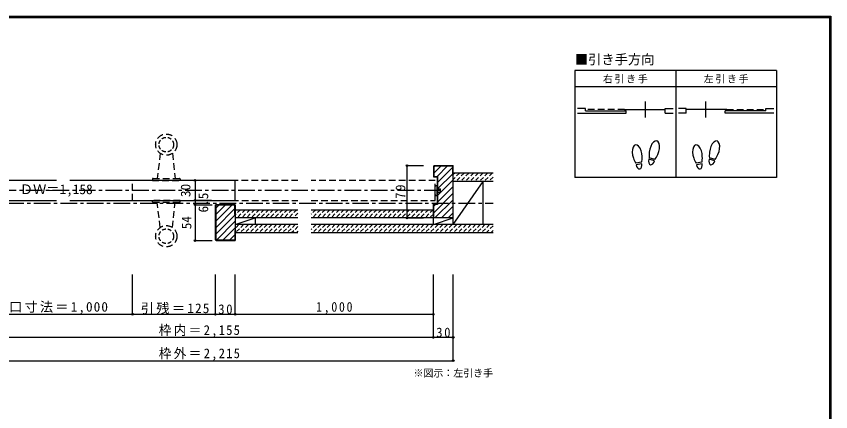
# Model space of a CAD drawing. Units: millimetres at full size, sheet at 1:5. Extents: x -973 to 977, y -718 to 696.
# Drawn here: x -251 to 977, y 100 to 696 of the extents above; entities that cross this region are included whole.
import ezdxf
from ezdxf.enums import TextEntityAlignment as Align

# ---------------------------------------------------------------- set-up
doc = ezdxf.new("R2010")
doc.units = ezdxf.units.MM
doc.header["$LTSCALE"] = 5
doc.header["$PDMODE"] = 32
doc.header["$PDSIZE"] = 2.5
for name, pattern in [('CHAIN1', [8, 5, -1, 1, -1]), ('DASHED1', [1.8, 1.2, -0.6]), ('DASHED2', [3, 2, -1])]:
    doc.linetypes.add(name, pattern=pattern)
for name, color, linetype in [('0-1_通り芯', 4, 'CHAIN1'), ('0-2_柱', 3, 'Continuous'), ('0-3_仕上げ', 2, 'Continuous'), ('0-4_枠', 3, 'Continuous'), ('0-5_ケーシング', 3, 'Continuous'), ('0-6_扉', 6, 'Continuous'), ('0-7_金物', 7, 'Continuous'), ('0-8_戸当り', 3, 'Continuous'), ('0-A_文字', 3, 'Continuous'), ('0-B_寸法', 7, 'Continuous'), ('0-C_ハッチ', 4, 'DASHED1'), ('F-1_枠', 7, 'Continuous')]:
    doc.layers.add(name, color=color, linetype=linetype)
doc.styles.add('ＭＳ ゴシック', font='')
doc.styles.get('ＭＳ ゴシック').set_extended_font_data('MS Gothic')

msp = doc.modelspace()

# ---------------------------------------------------------------- linework, layer by layer
at = {"layer": '0-1_通り芯'}
msp.add_line((-464.382, 414.494), (467.765, 414.494), dxfattribs=at)
at = {"layer": '0-2_柱'}
for p, q in [((407.688, 381.994), (407.688, 446.994)), ((452.688, 381.994), (452.688, 446.994)), ((109.153, 391.994), (109.153, 381.994)), ((377.688, 381.994), (377.688, 391.994))]:
    msp.add_line(p, q, dxfattribs=at)
at = {"layer": '0-2_柱', "color": 7}
for p, q in [((407.688, 381.994), (452.688, 446.994)), ((79.153, 381.994), (109.153, 391.994)), ((377.688, 381.994), (407.688, 391.994))]:
    msp.add_line(p, q, dxfattribs=at)
at = {"layer": '0-3_仕上げ'}
for p, q in [((467.765, 459.494), (407.688, 459.494)), ((467.765, 446.994), (407.688, 446.994)), ((79.153, 404.494), (173.647, 404.494)), ((193.647, 404.494), (377.688, 404.494)), ((173.647, 391.994), (79.153, 391.994)), ((173.647, 381.994), (79.153, 381.994)), ((377.688, 391.994), (193.647, 391.994)), ((467.765, 381.994), (193.647, 381.994)), ((173.647, 369.494), (79.153, 369.494)), ((467.765, 369.494), (193.647, 369.494))]:
    msp.add_line(p, q, dxfattribs=at)
at = {"layer": '0-4_枠'}
for p, q in [((379.102, 470.994), (377.688, 469.579)), ((378.188, 469.372), (379.309, 470.494)), ((378.188, 469.372), (378.188, 454.494)), ((379.102, 470.994), (407.688, 470.994)), ((379.309, 470.494), (407.188, 470.494)), ((407.188, 455.994), (407.188, 470.494)), ((407.688, 391.994), (407.688, 470.994)), ((378.188, 454.494), (384.188, 454.494)), ((384.188, 454.494), (384.188, 412.494)), ((407.188, 455.994), (407.688, 455.994)), ((383.688, 453.994), (383.688, 412.994)), ((79.153, 411.994), (49.153, 411.994)), ((49.153, 359.408), (49.153, 411.994)), ((78.653, 411.494), (49.653, 411.494)), ((49.653, 411.494), (49.653, 359.615)), ((78.653, 396.994), (78.653, 411.494)), ((79.153, 411.994), (79.153, 357.994)), ((383.688, 412.994), (377.688, 412.994)), ((377.688, 391.994), (377.688, 412.994)), ((384.188, 412.494), (378.188, 412.494)), ((378.188, 391.994), (378.188, 412.494)), ((78.653, 396.994), (79.153, 396.994)), ((407.688, 391.994), (377.688, 391.994)), ((78.653, 372.994), (79.153, 372.994)), ((78.653, 372.994), (78.653, 358.494)), ((50.567, 357.994), (49.153, 359.408)), ((50.774, 358.494), (49.653, 359.615)), ((50.567, 357.994), (79.153, 357.994)), ((78.653, 358.494), (50.774, 358.494))]:
    msp.add_line(p, q, dxfattribs=at)
msp.add_lwpolyline([(377.688, 469.579), (377.688, 453.994), (383.688, 453.994)], dxfattribs=at)
at = {"layer": '0-5_ケーシング', "linetype": 'DASHED2'}
for p, q in [((-34.097, 489.439), (-38.347, 451.494)), ((-15.597, 489.439), (-11.347, 451.494)), ((-45.847, 450.494), (-45.847, 448.494)), ((-45.847, 448.494), (-3.847, 448.494)), ((-44.847, 451.494), (-4.847, 451.494)), ((-3.847, 450.494), (-3.847, 448.494)), ((-45.847, 416.494), (-45.847, 418.494)), ((-3.847, 418.494), (-45.847, 418.494)), ((-3.847, 416.494), (-3.847, 418.494)), ((-4.847, 415.494), (-44.847, 415.494)), ((-34.097, 377.549), (-38.347, 415.494)), ((-15.597, 377.549), (-11.347, 415.494))]:
    msp.add_line(p, q, dxfattribs=at)
for centre in [(-24.847, 502.494), (-24.847, 364.494)]:
    msp.add_circle(centre, 16, dxfattribs=at)
at = {"layer": '0-5_ケーシング', "linetype": 'DASHED1'}
for centre in [(-24.847, 502.494), (-24.847, 364.494)]:
    msp.add_circle(centre, 11, dxfattribs=at)
at = {"layer": '0-5_ケーシング', "linetype": 'DASHED2'}
for centre, start, end in [((-44.847, 450.494), 90, 180), ((-4.847, 450.494), 0, 90), ((-44.847, 416.494), 180, 270), ((-4.847, 416.494), 270, 0)]:
    msp.add_arc(centre, 1, start, end, dxfattribs=at)
at = {"layer": '0-6_扉'}
for p, q in [((-190.372, 448.494), (-377.382, 448.494)), ((79.153, 448.494), (-170.372, 448.494)), ((79.153, 418.494), (79.153, 448.494)), ((-348.212, 418.494), (-190.372, 418.494)), ((-170.372, 418.494), (79.153, 418.494))]:
    msp.add_line(p, q, dxfattribs=at)
at = {"layer": '0-6_扉', "color": 2, "linetype": 'DASHED2'}
for p, q in [((-75.847, 418.494), (-75.847, 448.494)), ((173.647, 448.494), (-75.847, 448.494)), ((380.688, 448.494), (193.647, 448.494)), ((380.688, 418.494), (380.688, 448.494)), ((-75.847, 418.494), (173.647, 418.494)), ((193.647, 418.494), (380.688, 418.494))]:
    msp.add_line(p, q, dxfattribs=at)
at = {"layer": '0-7_金物'}
for p, q in [((380.688, 440.994), (383.688, 440.994)), ((383.688, 435.994), (388.688, 435.994))]:
    msp.add_line(p, q, dxfattribs=at)
for points in [[(380.688, 425.994), (383.688, 425.994), (383.688, 440.994)], [(383.688, 430.994), (388.688, 430.994), (388.688, 435.994)]]:
    msp.add_lwpolyline(points, dxfattribs=at)
msp.add_arc((411.139, 433.494), 31.361, 166.16368, 193.83629, dxfattribs=at)
at = {"layer": '0-8_戸当り'}
for p, q in [((697.586, 543.354), (697.586, 567.354)), ((788.386, 543.354), (788.386, 567.354)), ((711.079, 478.206), (702.598, 480.478)), ((711.622, 480.235), (703.142, 482.507)), ((801.879, 478.206), (793.398, 480.478)), ((802.422, 480.235), (793.942, 482.507)), ((691.611, 475.878), (682.965, 474.353)), ((691.976, 473.81), (683.33, 472.285)), ((782.411, 475.878), (773.765, 474.353)), ((782.776, 473.81), (774.13, 472.285))]:
    msp.add_line(p, q, dxfattribs=at)
at = {"layer": '0-8_戸当り', "color": 2}
for p, q in [((606.986, 557.154), (594.986, 557.154)), ((606.986, 553.554), (606.986, 557.154)), ((606.986, 553.554), (668.186, 553.554)), ((665.786, 555.354), (726.986, 555.354)), ((726.986, 557.154), (738.986, 557.154)), ((726.986, 549.954), (726.986, 557.154)), ((758.986, 557.154), (746.986, 557.154)), ((758.986, 549.954), (758.986, 557.154)), ((820.186, 555.354), (758.986, 555.354)), ((878.986, 553.554), (817.786, 553.554)), ((878.986, 557.154), (890.986, 557.154)), ((878.986, 553.554), (878.986, 557.154)), ((726.986, 549.954), (738.986, 549.954)), ((758.986, 549.954), (746.986, 549.954))]:
    msp.add_line(p, q, dxfattribs=at)
at = {"layer": '0-8_戸当り', "color": 2, "linetype": 'DASHED2'}
for p, q in [((665.786, 555.354), (606.986, 555.354)), ((820.186, 555.354), (878.986, 555.354))]:
    msp.add_line(p, q, dxfattribs=at)
at = {"layer": '0-8_戸当り', "color": 2}
for points in [[(594.986, 549.954), (668.186, 549.954), (668.186, 553.554)], [(890.986, 549.954), (817.786, 549.954), (817.786, 553.554)]]:
    msp.add_lwpolyline(points, dxfattribs=at)
at = {"layer": '0-8_戸当り'}
for centre, major_axis, ratio, start_param, end_param in [((684.95, 488.377), (-2.445, 13.867), 0.5, 4.34059143, 8.22577918), ((710.867, 494.378), (3.644, 13.601), 0.5, 4.34059143, 8.22577918), ((775.75, 488.377), (-2.445, 13.867), 0.5, 4.34059143, 8.22577918), ((801.667, 494.378), (3.644, 13.601), 0.5, 4.34059143, 8.22577918), ((710.763, 493.989), (4.416, 16.48), 0.4, 1.85063327, 2.44287679), ((801.563, 493.989), (4.416, 16.48), 0.4, 1.85063327, 2.44287679), ((685.02, 487.981), (-2.963, 16.802), 0.4, 1.85063327, 2.44287679), ((685.02, 487.981), (-2.963, 16.802), 0.4, 3.84030852, 4.43255203), ((706.838, 479.342), (1.894, 7.067), 0.6, 1.57079633, 4.71238898), ((710.763, 493.989), (4.416, 16.48), 0.4, 3.84030852, 4.43255203), ((775.82, 487.981), (-2.963, 16.802), 0.4, 1.85063327, 2.44287679), ((775.82, 487.981), (-2.963, 16.802), 0.4, 3.84030852, 4.43255203), ((797.638, 479.342), (1.894, 7.067), 0.6, 1.57079633, 4.71238898), ((801.563, 493.989), (4.416, 16.48), 0.4, 3.84030852, 4.43255203), ((687.653, 473.047), (-1.27, 7.205), 0.6, 1.57079633, 4.71238898), ((778.453, 473.047), (-1.27, 7.205), 0.6, 1.57079633, 4.71238898)]:
    msp.add_ellipse(centre, major_axis=major_axis, ratio=ratio, start_param=start_param, end_param=end_param, dxfattribs=at)
at = {"layer": '0-A_文字'}
for p, q in [((590.986, 614.167), (590.986, 453.167)), ((894.986, 614.167), (590.986, 614.167)), ((742.986, 614.167), (742.986, 453.167)), ((894.986, 614.167), (894.986, 453.167)), ((590.986, 590.167), (894.986, 590.167)), ((894.986, 453.167), (590.986, 453.167))]:
    msp.add_line(p, q, dxfattribs=at)
at = {"layer": '0-B_寸法', "color": 4}
for p, q in [((338.092, 391.994), (338.092, 470.994)), ((338.092, 470.994), (362.688, 470.994)), ((43.495, 448.494), (18.448, 448.494)), ((18.448, 448.494), (18.448, 418.494)), ((43.495, 418.494), (18.448, 418.494)), ((18.448, 418.494), (18.448, 357.994)), ((18.448, 411.994), (44.09, 411.994)), ((338.092, 391.994), (362.688, 391.994)), ((18.448, 357.994), (44.09, 357.994)), ((-75.847, 246.994), (-75.847, 306.994)), ((49.153, 246.994), (49.153, 306.994)), ((79.153, 246.994), (79.153, 306.994)), ((377.688, 211.994), (377.688, 306.994)), ((407.688, 176.994), (407.688, 306.994)), ((-374.382, 246.994), (-75.847, 246.994)), ((-75.847, 246.994), (49.153, 246.994)), ((49.153, 246.994), (79.153, 246.994)), ((79.153, 246.994), (377.688, 246.994)), ((377.688, 211.994), (-374.382, 211.994)), ((407.688, 211.994), (377.688, 211.994)), ((-404.382, 176.994), (407.688, 176.994))]:
    msp.add_line(p, q, dxfattribs=at)
at = {"layer": '0-B_寸法', "color": 4, "linetype": 'CHAIN1'}
msp.add_line((388.688, 433.494), (-385.382, 433.494), dxfattribs=at)
at = {"layer": '0-B_寸法'}
for p in [(338.092, 470.994), (18.448, 448.494), (18.448, 418.494), (18.448, 411.994), (338.092, 391.994), (18.448, 357.994), (-75.847, 246.994), (49.153, 246.994), (79.153, 246.994), (377.688, 246.994), (377.688, 211.994), (407.688, 211.994), (407.688, 176.994)]:
    msp.add_point(p, dxfattribs=at)
at = {"layer": '0-C_ハッチ', "linetype": 'Continuous'}
for p, q in [((379.416, 470.494), (378.188, 469.266)), ((389.315, 470.494), (378.188, 459.367)), ((399.215, 470.494), (383.215, 454.494)), ((407.188, 468.568), (384.188, 445.568)), ((407.188, 458.668), (384.188, 435.668)), ((407.688, 449.269), (384.188, 425.769)), ((407.688, 439.369), (384.188, 415.869)), ((407.688, 429.47), (378.188, 399.969)), ((407.688, 419.57), (380.112, 391.994)), ((54.16, 411.494), (49.653, 406.987)), ((64.059, 411.494), (49.653, 397.088)), ((73.959, 411.494), (49.653, 387.188)), ((78.653, 406.289), (49.653, 377.289)), ((380.813, 412.494), (378.188, 409.869)), ((407.688, 409.671), (390.011, 391.994)), ((79.153, 396.889), (49.653, 367.389)), ((407.688, 399.771), (399.911, 391.994)), ((79.153, 386.99), (50.716, 358.552)), ((79.153, 377.09), (60.557, 358.494)), ((78.653, 366.691), (70.456, 358.494))]:
    msp.add_line(p, q, dxfattribs=at)
at = {"layer": '0-C_ハッチ'}
for p, q in [((409.941, 459.494), (407.688, 457.241)), ((417.012, 459.494), (407.688, 450.17)), ((424.083, 459.494), (411.583, 446.994)), ((431.155, 459.494), (418.655, 446.994)), ((438.226, 459.494), (425.726, 446.994)), ((445.297, 459.494), (432.797, 446.994)), ((452.368, 459.494), (439.868, 446.994)), ((459.439, 459.494), (446.939, 446.994)), ((466.51, 459.494), (454.01, 446.994)), ((467.765, 453.678), (461.081, 446.994)), ((79.925, 404.494), (79.153, 403.722)), ((86.996, 404.494), (79.153, 396.65)), ((94.067, 404.494), (81.567, 391.994)), ((101.139, 404.494), (88.638, 391.994)), ((108.21, 404.494), (95.71, 391.994)), ((115.281, 404.494), (102.781, 391.994)), ((122.352, 404.494), (109.852, 391.994)), ((129.423, 404.494), (116.923, 391.994)), ((136.494, 404.494), (123.994, 391.994)), ((143.565, 404.494), (131.065, 391.994)), ((150.636, 404.494), (138.136, 391.994)), ((157.707, 404.494), (145.207, 391.994)), ((164.778, 404.494), (152.278, 391.994)), ((171.849, 404.494), (159.349, 391.994)), ((173.647, 399.221), (166.42, 391.994)), ((200.47, 404.494), (193.647, 397.671)), ((207.542, 404.494), (195.041, 391.994)), ((214.613, 404.494), (202.113, 391.994)), ((221.684, 404.494), (209.184, 391.994)), ((228.755, 404.494), (216.255, 391.994)), ((235.826, 404.494), (223.326, 391.994)), ((242.897, 404.494), (230.397, 391.994)), ((249.968, 404.494), (237.468, 391.994)), ((257.039, 404.494), (244.539, 391.994)), ((264.11, 404.494), (251.61, 391.994)), ((271.181, 404.494), (258.681, 391.994)), ((278.252, 404.494), (265.752, 391.994)), ((285.323, 404.494), (272.823, 391.994)), ((292.394, 404.494), (279.894, 391.994)), ((299.465, 404.494), (286.965, 391.994)), ((306.536, 404.494), (294.036, 391.994)), ((313.608, 404.494), (301.107, 391.994)), ((320.679, 404.494), (308.179, 391.994)), ((327.75, 404.494), (315.25, 391.994)), ((334.821, 404.494), (322.321, 391.994)), ((341.892, 404.494), (329.392, 391.994)), ((348.963, 404.494), (336.463, 391.994)), ((356.034, 404.494), (343.534, 391.994)), ((363.105, 404.494), (350.605, 391.994)), ((370.176, 404.494), (357.676, 391.994)), ((377.247, 404.494), (364.747, 391.994)), ((377.688, 397.864), (371.818, 391.994)), ((84.71, 381.994), (79.153, 376.437)), ((91.781, 381.994), (79.281, 369.494)), ((98.852, 381.994), (86.352, 369.494)), ((105.923, 381.994), (93.423, 369.494)), ((112.994, 381.994), (100.494, 369.494)), ((120.065, 381.994), (107.565, 369.494)), ((127.136, 381.994), (114.636, 369.494)), ((134.207, 381.994), (121.707, 369.494)), ((141.278, 381.994), (128.778, 369.494)), ((148.349, 381.994), (135.849, 369.494)), ((155.42, 381.994), (142.92, 369.494)), ((162.491, 381.994), (149.991, 369.494)), ((169.562, 381.994), (157.062, 369.494)), ((173.647, 392.15), (173.491, 391.994)), ((200.904, 381.994), (193.647, 374.737)), ((207.975, 381.994), (195.475, 369.494)), ((215.047, 381.994), (202.547, 369.494)), ((222.118, 381.994), (209.618, 369.494)), ((229.189, 381.994), (216.689, 369.494)), ((236.26, 381.994), (223.76, 369.494)), ((243.331, 381.994), (230.831, 369.494)), ((250.402, 381.994), (237.902, 369.494)), ((257.473, 381.994), (244.973, 369.494)), ((264.544, 381.994), (252.044, 369.494)), ((271.615, 381.994), (259.115, 369.494)), ((278.686, 381.994), (266.186, 369.494)), ((285.757, 381.994), (273.257, 369.494)), ((292.828, 381.994), (280.328, 369.494)), ((299.899, 381.994), (287.399, 369.494)), ((306.97, 381.994), (294.47, 369.494)), ((314.042, 381.994), (301.542, 369.494)), ((321.113, 381.994), (308.613, 369.494)), ((328.184, 381.994), (315.684, 369.494)), ((335.255, 381.994), (322.755, 369.494)), ((342.326, 381.994), (329.826, 369.494)), ((349.397, 381.994), (336.897, 369.494)), ((356.468, 381.994), (343.968, 369.494)), ((363.539, 381.994), (351.039, 369.494)), ((370.61, 381.994), (358.11, 369.494)), ((377.681, 381.994), (365.181, 369.494)), ((384.752, 381.994), (372.252, 369.494)), ((391.823, 381.994), (379.323, 369.494)), ((398.894, 381.994), (386.394, 369.494)), ((405.965, 381.994), (393.465, 369.494)), ((413.036, 381.994), (400.536, 369.494)), ((420.108, 381.994), (407.608, 369.494)), ((427.179, 381.994), (414.679, 369.494)), ((434.25, 381.994), (421.75, 369.494)), ((441.321, 381.994), (428.821, 369.494)), ((448.392, 381.994), (435.892, 369.494)), ((455.463, 381.994), (442.963, 369.494)), ((462.534, 381.994), (450.034, 369.494)), ((173.647, 379.007), (164.133, 369.494)), ((173.647, 371.936), (171.205, 369.494)), ((467.765, 380.154), (457.105, 369.494)), ((467.765, 373.083), (464.176, 369.494))]:
    msp.add_line(p, q, dxfattribs=at)
at = {"layer": 'F-1_枠', "color": 6}
for p, q in [((-973.347, 695.833), (976.653, 695.833)), ((-973.347, 695), (976.653, 695)), ((-973.347, 694.167), (976.653, 694.167)), ((974.986, 695.833), (974.986, -700.833)), ((975.82, 695.833), (975.82, -700.833)), ((976.653, 695.833), (976.653, -700.833))]:
    msp.add_line(p, q, dxfattribs=at)

# ---------------------------------------------------------------- texts
at = {"layer": '0-6_扉', "color": 7, "style": 'ＭＳ ゴシック'}
msp.add_text('6.5', height=14.66, rotation=90, dxfattribs=at).set_placement((42.663, 400.244), align=Align.BOTTOM_LEFT)
at = {"layer": '0-A_文字', "color": 7, "style": 'ＭＳ ゴシック'}
msp.add_text('■引き手方向', height=14.66, dxfattribs=at).set_placement((590.986, 619.167), align=Align.BOTTOM_LEFT)
at = {"layer": '0-A_文字', "color": 7, "char_height": 11, "attachment_point": 7, "style": 'ＭＳ ゴシック'}
for s, insert in [('\\T1.17;右引き手', (633.236, 594.667)), ('\\T1.17;左引き手', (785.236, 594.667))]:
    msp.add_mtext(s, dxfattribs=dict(at, insert=insert))
at = {"layer": '0-B_寸法', "style": 'ＭＳ ゴシック'}
for s, height, p in [('ＤＷ＝1,158', 14.66, (-245.614, 423.494)), ('※図示：左引き手', 11, (347.765, 149.539))]:
    msp.add_text(s, height=height, dxfattribs=at).set_placement(p, align=Align.BOTTOM_LEFT)
for s, p in [('30', (15.948, 423.494)), ('54', (17.345, 374.994))]:
    msp.add_text(s, height=14.66, rotation=90, dxfattribs=at).set_placement(p, align=Align.BOTTOM_LEFT)
at = {"layer": '0-B_寸法', "insert": (335.592, 420.869), "char_height": 14.66, "attachment_point": 7, "rotation": 90, "style": 'ＭＳ ゴシック'}
msp.add_mtext('\\T1.27;\\W0.95;79', dxfattribs=at)
at = {"layer": '0-B_寸法', "char_height": 14.66, "attachment_point": 7, "style": 'ＭＳ ゴシック'}
for s, insert in [('\\T1.16;有効開口寸法＝1,000', (-331.364, 246.994)), ('\\T1.17;引残＝125', (-63.347, 246.994)), ('\\T1.27;\\W0.95;30', (53.528, 246.994)), ('\\T1.28;\\W0.9;1,000', (200.921, 246.994)), ('\\T1.19;\\W0.95;枠内＝2,155', (-36.211, 211.994)), ('\\T1.27;\\W0.95;30', (382.063, 211.994)), ('\\T1.19;\\W0.95;枠外＝2,215', (-36.211, 176.994))]:
    msp.add_mtext(s, dxfattribs=dict(at, insert=insert))

doc.saveas('drawing.dxf')
